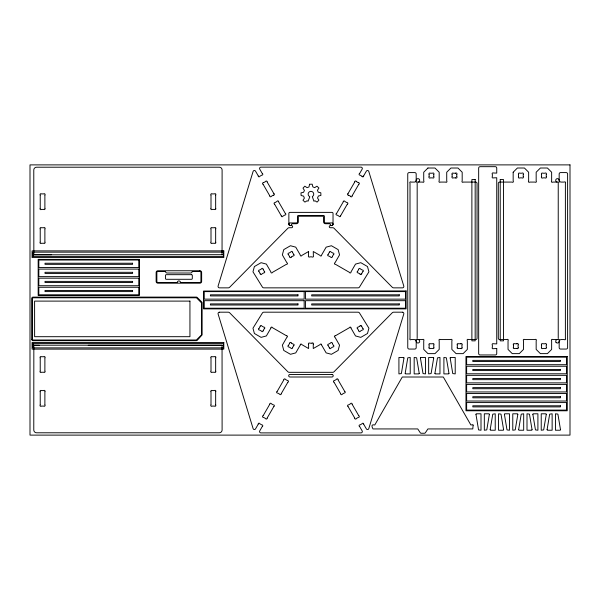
<?xml version="1.0" encoding="UTF-8"?>
<svg xmlns="http://www.w3.org/2000/svg" width="600" height="600" viewBox="0 0 600 600"><rect width="100%" height="100%" fill="white"/><g stroke="black" fill="none" stroke-linecap="round" stroke-linejoin="round"><path stroke-width="0.9" d="M40.23 242.048L40.23 228.968M40.23 208.2L40.23 195.12M44.88 404.88L44.888 391.8M44.88 371.032L44.888 357.952M211.005 242.048L211.005 228.968M211.005 208.2L211.005 195.12M215.655 404.88L215.655 391.8M215.655 371.032L215.655 357.952M222.053 254.79L222.105 169.995A2.812 2.812 0 0 0 219.292 167.212L36.593 167.212A2.812 2.812 0 0 0 33.78 169.995L33.84 254.79L223.433 254.685M313.26 344.4L313.26 348.54L320.115 344.587A0.758 0.758 0 0 1 321.608 344.79M417.173 183.188L417.173 338.475M558.232 338.46L558.232 183.18M33.098 252.165L33.068 256.41L223.433 256.41L223.433 252.127L33.098 252.165L33.082 254.7L51.472 254.708M258.218 175.808L255.525 171.15A1.328 1.328 0 0 0 253.103 171.428L218.108 286.035A1.41 1.41 0 0 0 219.45 287.858L228.127 287.858A2.22 2.22 0 0 0 229.71 287.197L287.888 228.248A1.77 1.77 0 0 1 289.147 227.722L291.57 227.722A1.065 1.065 0 0 0 292.635 226.657A1.065 1.065 0 0 0 291.57 225.593L289.657 225.548L288.87 224.685L288.855 213.487A1.11 1.11 0 0 1 289.965 212.377L331.928 212.377A1.11 1.11 0 0 1 333.038 213.487L333.022 224.685L332.235 225.548L330.322 225.593A1.065 1.065 0 0 0 329.257 226.657A1.065 1.065 0 0 0 330.322 227.722L332.745 227.722A1.77 1.77 0 0 1 334.005 228.248L392.183 287.197A2.22 2.22 0 0 0 393.765 287.858L402.442 287.858A1.41 1.41 0 0 0 403.785 286.035L368.782 171.428A1.328 1.328 0 0 0 366.368 171.15L363.675 175.808M333.038 224.483L331.928 225.593M416.295 179.843L416.235 180.09A2.002 2.002 0 0 1 414.232 182.085L411.075 182.093A0.75 0.75 0 0 0 410.01 182.093A0.75 0.75 0 0 0 410.01 183.157L410.01 338.505A0.75 0.75 0 0 0 410.01 339.57A0.75 0.75 0 0 0 411.075 339.57L414.232 339.577A2.002 2.002 0 0 1 416.243 341.572L416.295 341.82M259.095 328.327L260.16 326.483M263.123 330.653L264.188 328.808M336.615 213.375L343.237 201.907M348.105 193.478L354.728 182.01M359.647 173.483L362.153 169.14A1.328 1.328 0 0 0 361.005 167.145L260.888 167.145A1.328 1.328 0 0 0 259.74 169.14L262.245 173.483M270.93 328.043L266.377 335.94L261.09 337.358L254.392 333.495L252.975 328.207L262.373 313.028A1.77 1.77 0 0 1 263.88 312.188L358.02 312.195A1.77 1.77 0 0 1 359.528 313.035L368.918 328.215L367.5 333.495L360.795 337.365L355.515 335.947L350.955 328.043M340.642 215.7L347.265 204.233M352.132 195.803L358.755 184.335M328.252 254.265L329.317 252.428M332.28 256.59L333.345 254.745M288.517 345.293L289.582 343.455M292.545 347.618L293.61 345.78M300.308 344.985L295.755 352.882L290.468 354.3L283.77 350.438L282.353 345.15L286.905 337.252A0.758 0.758 0 0 0 286.71 335.76M258.21 424.237L255.532 428.88A1.328 1.328 0 0 1 253.11 428.603L218.108 314.002A1.41 1.41 0 0 1 219.45 312.188M263.138 415.717L269.76 404.25M277.207 391.357L283.83 379.89M262.237 426.562L259.733 430.905A1.328 1.328 0 0 0 260.88 432.893L361.013 432.893A1.328 1.328 0 0 0 362.16 430.905L359.655 426.562M267.165 418.043L273.788 406.575M281.235 393.683L287.858 382.215M357.675 271.23L358.74 269.392M361.702 273.555L362.767 271.718M263.572 182.685L265.515 181.567A0.847 0.847 0 0 1 267.157 181.822M273.345 195.127L271.41 196.245A0.847 0.847 0 0 1 269.76 195.99M291.233 257.032L293.168 255.915A0.847 0.847 0 0 0 293.767 254.362M335.377 335.79L349.493 327.653A0.758 0.758 0 0 1 350.985 327.847M360.053 326.04L358.118 327.157A0.847 0.847 0 0 0 357.517 328.718M557.123 339.57L556.875 339.638A1.732 1.732 0 0 0 556.237 342.525L556.425 342.697M455.58 173.22L453.345 173.22A0.847 0.847 0 0 0 452.048 174.262M455.58 177.87L453.345 177.87A0.847 0.847 0 0 1 452.048 176.82M219.577 312.188L228.127 312.188A2.22 2.22 0 0 1 229.71 312.847L287.888 371.79A1.77 1.77 0 0 0 289.147 372.322L332.745 372.322A1.77 1.77 0 0 0 334.005 371.79L392.183 312.847A2.22 2.22 0 0 1 393.765 312.188L402.315 312.188M312.053 343.192L309.81 343.192A0.847 0.847 0 0 0 308.513 344.243M33.068 343.59L223.433 343.59L223.433 347.873L33.068 347.873L33.068 343.59L33.098 347.835L33.082 345.3L39.218 345.3M460.74 343.77L458.505 343.77A0.847 0.847 0 0 0 457.215 344.82M516.893 343.77L514.658 343.77A0.847 0.847 0 0 0 513.36 344.82M88.252 345.293L223.433 345.315M460.74 348.42L458.505 348.42A0.847 0.847 0 0 1 457.215 347.377M516.893 348.42L514.658 348.42A0.847 0.847 0 0 1 513.36 347.377M289.965 225.593L288.855 224.483M557.123 182.078L556.875 182.01A1.732 1.732 0 0 1 556.23 179.123A1.732 1.732 0 0 1 559.088 179.843L559.162 180.083A2.002 2.002 0 0 0 561.173 182.078L564.322 182.085A0.75 0.75 0 0 1 565.388 182.085A0.75 0.75 0 0 1 565.388 183.15L565.388 338.498A0.75 0.75 0 0 1 565.388 339.562A0.75 0.75 0 0 1 564.322 339.562L561.173 339.57A2.002 2.002 0 0 0 559.155 341.558L559.102 341.812A1.732 1.732 0 0 1 556.237 342.525L556.058 342.337M418.275 339.577L418.53 339.645A1.732 1.732 0 0 1 419.168 342.525A1.732 1.732 0 0 1 416.31 341.812M362.025 176.25L360.09 175.132A0.847 0.847 0 0 1 359.49 173.572M356.377 181.567L358.312 182.685M348.548 195.127L350.483 196.245M360.053 273.998L358.118 272.88A0.847 0.847 0 0 1 357.517 271.327M286.515 335.79L272.4 327.645A0.758 0.758 0 0 0 270.907 327.847M291.233 343.013L293.168 344.13A0.847 0.847 0 0 1 293.767 345.683M267.165 182.01L273.788 193.478M278.655 201.907L285.278 213.375M263.138 184.335L269.76 195.803M274.62 204.233L281.25 215.7M338.062 379.89L344.685 391.357M352.132 404.25L358.755 415.717M363.683 424.237L366.368 428.888A1.328 1.328 0 0 0 368.79 428.618L403.785 314.002A1.41 1.41 0 0 0 402.442 312.188M334.035 382.215L340.657 393.683M348.097 406.575L354.728 418.043M361.702 326.483L362.767 328.327M357.675 328.808L358.74 330.653M292.545 252.428L293.61 254.265M288.517 254.745L289.582 256.59M332.28 343.455L333.345 345.293M328.252 345.78L329.317 347.618M321.577 344.985L326.138 352.882L331.425 354.308L338.123 350.438L339.54 345.157L334.98 337.26A0.758 0.758 0 0 1 335.183 335.76M263.123 269.392L264.188 271.23M259.095 271.718L260.16 273.555M308.603 344.4L308.603 348.532L301.778 344.587A0.758 0.758 0 0 0 300.285 344.79M31.733 339.353L31.718 298.447A1.328 1.328 0 0 1 33.053 297.12L196.335 297.112A1.328 1.328 0 0 1 197.28 297.502L201.728 301.957A1.328 1.328 0 0 1 202.118 302.895L202.118 334.89L197.28 340.282A1.328 1.328 0 0 1 196.343 340.673L33.075 340.68A1.35 1.35 0 0 1 31.74 339.353M546.24 174.42L546.24 176.663M546.232 344.978L546.232 347.212M541.582 174.42L541.582 176.663M541.582 344.978L541.582 347.212M523.222 174.42L523.222 176.663M518.565 174.42L518.565 176.663M518.1 344.978L518.1 347.212M513.45 344.978L513.45 347.212M461.955 344.978L461.955 347.212M457.298 344.978L457.298 347.212M456.787 174.428L456.787 176.663M452.138 174.428L452.138 176.663M433.77 174.428L433.77 176.663M433.785 344.985L433.785 347.22M429.12 174.428L429.12 176.663M429.135 344.985L429.135 347.22M215.655 195.12L215.655 208.2M215.655 228.968L215.655 242.048M211.005 357.952L211.005 371.032M211.005 391.8L211.005 404.88M44.88 195.12L44.888 208.2M44.88 228.968L44.888 242.048M40.23 357.952L40.23 371.032M40.23 391.8L40.23 404.88M33.068 252.127L33.068 256.41M416.31 179.85A1.732 1.732 0 0 1 419.168 179.137A1.732 1.732 0 0 1 418.522 182.01M546.322 174.262A0.847 0.847 0 0 0 545.018 173.205L542.79 173.212A0.847 0.847 0 0 0 541.5 174.262M541.5 176.82A0.847 0.847 0 0 0 542.805 177.877L545.025 177.87A0.847 0.847 0 0 0 546.322 176.82M523.305 174.262A0.847 0.847 0 0 0 522 173.205L519.78 173.212A0.847 0.847 0 0 0 518.482 174.262M518.482 176.82A0.847 0.847 0 0 0 519.787 177.877L522.015 177.87A0.847 0.847 0 0 0 523.305 176.82M455.572 173.205A0.847 0.847 0 0 1 456.877 174.262M456.877 176.82A0.847 0.847 0 0 1 455.572 177.877M433.86 174.262A0.847 0.847 0 0 0 432.555 173.205L430.327 173.22A0.847 0.847 0 0 0 429.03 174.262M429.03 176.82A0.847 0.847 0 0 0 430.335 177.877L432.562 177.87A0.847 0.847 0 0 0 433.86 176.82M546.322 344.82A0.847 0.847 0 0 0 545.018 343.763L542.79 343.77A0.847 0.847 0 0 0 541.5 344.82M541.5 347.377A0.847 0.847 0 0 0 542.805 348.435L545.025 348.42A0.847 0.847 0 0 0 546.322 347.377M516.877 343.763A0.847 0.847 0 0 1 518.19 344.82M518.19 347.377A0.847 0.847 0 0 1 516.877 348.435M433.875 344.82A0.847 0.847 0 0 0 432.57 343.763L430.342 343.778A0.847 0.847 0 0 0 429.045 344.82M429.045 347.377A0.847 0.847 0 0 0 430.35 348.435L432.577 348.428A0.847 0.847 0 0 0 433.875 347.377M462.037 347.377A0.847 0.847 0 0 1 460.732 348.435M460.732 343.763A0.847 0.847 0 0 1 462.037 344.82M358.312 182.67A0.847 0.847 0 0 1 358.913 184.238M354.735 181.822A0.847 0.847 0 0 1 356.392 181.56M348.555 195.142A0.847 0.847 0 0 1 347.947 193.567M352.132 195.99A0.847 0.847 0 0 1 350.468 196.252M273.945 193.567A0.847 0.847 0 0 1 273.337 195.142M262.972 184.238A0.847 0.847 0 0 1 263.58 182.67M281.25 215.888A0.847 0.847 0 0 0 282.907 216.15L284.835 215.025A0.847 0.847 0 0 0 285.435 213.465M278.647 201.72A0.847 0.847 0 0 0 276.99 201.458L275.062 202.583A0.847 0.847 0 0 0 274.462 204.135M347.43 204.135A0.847 0.847 0 0 0 346.822 202.567L344.888 201.465A0.847 0.847 0 0 0 343.245 201.72M336.457 213.465A0.847 0.847 0 0 0 337.065 215.04L338.993 216.142A0.847 0.847 0 0 0 340.642 215.888M277.043 391.447A0.847 0.847 0 0 0 277.65 393.022L279.585 394.125A0.847 0.847 0 0 0 281.228 393.862M288.015 382.118A0.847 0.847 0 0 0 287.407 380.55L285.48 379.44A0.847 0.847 0 0 0 283.83 379.702M262.98 415.808A0.847 0.847 0 0 0 263.58 417.382L265.515 418.485A0.847 0.847 0 0 0 267.165 418.23M273.945 406.478A0.847 0.847 0 0 0 273.345 404.91L271.41 403.808A0.847 0.847 0 0 0 269.76 404.062M352.125 404.062A0.847 0.847 0 0 0 350.468 403.8L348.548 404.925A0.847 0.847 0 0 0 347.947 406.478M354.728 418.23A0.847 0.847 0 0 0 356.385 418.493L358.312 417.368A0.847 0.847 0 0 0 358.913 415.808M338.062 379.702A0.847 0.847 0 0 0 336.397 379.44L334.478 380.565A0.847 0.847 0 0 0 333.877 382.118M340.665 393.862A0.847 0.847 0 0 0 342.322 394.132L344.25 393.007A0.847 0.847 0 0 0 344.843 391.447M44.97 194.962A0.847 0.847 0 0 0 43.665 193.905L41.438 193.913A0.847 0.847 0 0 0 40.14 194.962M40.14 208.358A0.847 0.847 0 0 0 41.453 209.415L43.672 209.407A0.847 0.847 0 0 0 44.97 208.358M44.97 228.81A0.847 0.847 0 0 0 43.665 227.752L41.438 227.76A0.847 0.847 0 0 0 40.14 228.81M40.14 242.212A0.847 0.847 0 0 0 41.453 243.27L43.672 243.255A0.847 0.847 0 0 0 44.97 242.212M215.745 194.962A0.847 0.847 0 0 0 214.433 193.905L212.212 193.913A0.847 0.847 0 0 0 210.915 194.962M210.915 208.358A0.847 0.847 0 0 0 212.22 209.415L214.447 209.407A0.847 0.847 0 0 0 215.745 208.358M215.745 228.81A0.847 0.847 0 0 0 214.433 227.752L212.212 227.76A0.847 0.847 0 0 0 210.915 228.81M210.915 242.212A0.847 0.847 0 0 0 212.22 243.27L214.447 243.255A0.847 0.847 0 0 0 215.745 242.212M215.745 357.788A0.847 0.847 0 0 0 214.433 356.73L212.212 356.745A0.847 0.847 0 0 0 210.915 357.788M210.915 371.19A0.847 0.847 0 0 0 212.22 372.248L214.447 372.24A0.847 0.847 0 0 0 215.745 371.19M215.745 391.643A0.847 0.847 0 0 0 214.433 390.585L212.212 390.592A0.847 0.847 0 0 0 210.915 391.643M210.915 405.037A0.847 0.847 0 0 0 212.22 406.095L214.447 406.088A0.847 0.847 0 0 0 215.745 405.037M44.97 357.788A0.847 0.847 0 0 0 43.665 356.73L41.438 356.745A0.847 0.847 0 0 0 40.14 357.788M40.14 371.19A0.847 0.847 0 0 0 41.453 372.248L43.672 372.24A0.847 0.847 0 0 0 44.97 371.19M44.97 391.643A0.847 0.847 0 0 0 43.665 390.585L41.438 390.592A0.847 0.847 0 0 0 40.14 391.643M40.14 405.037A0.847 0.847 0 0 0 41.453 406.095L43.672 406.088A0.847 0.847 0 0 0 44.97 405.037M258.938 328.418A0.847 0.847 0 0 0 259.538 329.993L261.472 331.095A0.847 0.847 0 0 0 263.123 330.832M264.345 328.718A0.847 0.847 0 0 0 263.737 327.142L261.81 326.04A0.847 0.847 0 0 0 260.16 326.303M288.36 345.39A0.847 0.847 0 0 0 288.968 346.957L290.895 348.06A0.847 0.847 0 0 0 292.545 347.805M289.582 343.267A0.847 0.847 0 0 1 291.248 343.005M332.28 343.267A0.847 0.847 0 0 0 330.615 343.005L328.695 344.13A0.847 0.847 0 0 0 328.095 345.683M329.317 347.805A0.847 0.847 0 0 0 330.983 348.067L332.903 346.942A0.847 0.847 0 0 0 333.502 345.39M360.038 326.04A0.847 0.847 0 0 1 361.702 326.303M358.74 330.832A0.847 0.847 0 0 0 360.405 331.095L362.325 329.978A0.847 0.847 0 0 0 362.925 328.418M260.16 273.743A0.847 0.847 0 0 0 261.825 274.005L263.745 272.88A0.847 0.847 0 0 0 264.345 271.327M263.123 269.212A0.847 0.847 0 0 0 261.457 268.942L259.538 270.067A0.847 0.847 0 0 0 258.938 271.62M291.248 257.04A0.847 0.847 0 0 1 289.582 256.77M292.545 252.24A0.847 0.847 0 0 0 290.88 251.978L288.96 253.103A0.847 0.847 0 0 0 288.36 254.655M333.502 254.655A0.847 0.847 0 0 0 332.895 253.087L330.968 251.985A0.847 0.847 0 0 0 329.317 252.24M328.095 254.362A0.847 0.847 0 0 0 328.695 255.93L330.63 257.032A0.847 0.847 0 0 0 332.28 256.77M362.925 271.62A0.847 0.847 0 0 0 362.325 270.053L360.39 268.95A0.847 0.847 0 0 0 358.74 269.212M361.702 273.743A0.847 0.847 0 0 1 360.038 274.005M258.21 424.05A0.847 0.847 0 0 1 259.875 423.787L261.795 424.912A0.847 0.847 0 0 1 262.395 426.465M359.498 426.465A0.847 0.847 0 0 1 360.097 424.897L362.032 423.795A0.847 0.847 0 0 1 363.683 424.05M312.038 343.185A0.847 0.847 0 0 1 313.35 344.243M290.407 225.593A1.073 1.073 0 0 0 291.007 225.405L291.33 225.067A1.193 1.193 0 0 0 291.51 224.438L292.058 223.74L296.362 223.725A1.995 1.995 0 0 0 298.358 221.73L298.365 216.757L299.025 216.218L322.987 216.225L323.52 216.757L323.535 221.73A1.995 1.995 0 0 0 325.53 223.725L329.835 223.74L330.382 224.438A1.193 1.193 0 0 0 330.562 225.067L330.885 225.405A1.073 1.073 0 0 0 331.485 225.593M333.038 224.04A1.11 1.11 0 0 0 331.928 222.93L325.53 222.93A1.11 1.11 0 0 1 324.42 221.827L324.42 216.382A0.885 0.885 0 0 0 323.535 215.498L298.358 215.498A0.885 0.885 0 0 0 297.472 216.382L297.472 221.827A1.11 1.11 0 0 1 296.362 222.93L289.965 222.93A1.11 1.11 0 0 0 288.855 224.04M258.218 175.995A0.847 0.847 0 0 0 259.875 176.257L261.803 175.132A0.847 0.847 0 0 0 262.403 173.572M363.675 175.995A0.847 0.847 0 0 1 362.01 176.257M33.84 345.21L33.78 430.005A2.812 2.812 0 0 0 36.593 432.787L219.292 432.787A2.812 2.812 0 0 0 222.105 430.005L222.053 345.21L33.84 345.21M189.938 301.103L189.938 336.69L34.627 336.697L34.598 301.11L189.938 301.103M308.603 251.513L308.483 255.78A0.877 0.877 0 0 0 309.053 257.07L309.465 257.062A0.772 0.772 0 0 0 309.817 256.853L312.053 256.853A0.772 0.772 0 0 0 312.397 257.062L312.817 257.07A0.87 0.87 0 0 0 313.38 255.78L313.26 251.505L320.115 255.45A0.758 0.758 0 0 0 321.045 255.99A0.758 0.758 0 0 0 321.577 255.06L326.138 247.155L331.425 245.737L338.123 249.608L339.54 254.888L334.98 262.785A0.758 0.758 0 0 0 334.447 263.715A0.758 0.758 0 0 0 335.377 264.255L349.493 272.392A0.758 0.758 0 0 0 350.423 272.933A0.758 0.758 0 0 0 350.955 272.002L355.515 264.097L360.795 262.68L367.5 266.543L368.918 271.83L359.528 287.01A1.77 1.77 0 0 1 358.02 287.85L263.88 287.858A1.77 1.77 0 0 1 262.373 287.017L252.975 271.83L254.392 266.55L261.09 262.688L266.377 264.105L270.93 272.002A0.758 0.758 0 0 0 271.47 272.933A0.758 0.758 0 0 0 272.4 272.392L286.515 264.255A0.758 0.758 0 0 0 287.445 263.722A0.758 0.758 0 0 0 286.905 262.785L282.353 254.888L283.77 249.608L290.468 245.737L295.755 247.155L300.308 255.06A0.758 0.758 0 0 0 300.847 255.99A0.758 0.758 0 0 0 301.778 255.45L308.603 251.513M473.145 425.138L472.778 428.925L427.897 428.94L425.49 432.585A1.328 1.328 0 0 1 424.342 433.252L421.312 433.252A1.328 1.328 0 0 1 420.165 432.585L417.757 428.94L372.952 428.933C370.822 424.957 372.397 424.447 374.775 424.995L402.278 377.01L443.317 377.01L470.88 424.995L472.702 424.695L473.145 425.138M500.228 179.558L500.228 340.845L503.52 340.845L503.52 179.558L500.228 179.558M513.165 172.23L513.165 180.998A0.758 0.758 0 0 1 513.165 182.078A0.758 0.758 0 0 1 512.092 182.078L499.635 182.078A1.328 1.328 0 0 0 498.3 183.405L498.3 338.235A1.328 1.328 0 0 0 499.635 339.562L506.963 339.562A0.758 0.758 0 0 1 508.035 339.562A0.758 0.758 0 0 1 508.035 340.635L508.035 349.41L512.257 353.625L519.293 353.625L523.507 349.41L523.507 340.635A0.758 0.758 0 0 1 523.507 339.562A0.758 0.758 0 0 1 524.58 339.562L535.095 339.562A0.758 0.758 0 0 1 536.168 339.562A0.758 0.758 0 0 1 536.168 340.635L536.168 349.41L540.39 353.625L547.418 353.625L551.64 349.41L551.64 340.635A0.758 0.758 0 0 1 551.64 339.562A0.758 0.758 0 0 1 552.713 339.562L558.097 339.562A0.758 0.758 0 0 1 559.17 339.562A0.758 0.758 0 0 1 559.17 340.635L559.17 347.647A1.41 1.41 0 0 0 560.58 349.058L566.205 349.058A1.41 1.41 0 0 0 567.607 347.647L567.607 173.993A1.41 1.41 0 0 0 566.205 172.583L560.58 172.583A1.41 1.41 0 0 0 559.17 173.993L559.17 180.998A0.758 0.758 0 0 1 559.17 182.078A0.758 0.758 0 0 1 558.097 182.078L552.713 182.078A0.758 0.758 0 0 1 551.64 182.078A0.758 0.758 0 0 1 551.64 180.998L551.64 172.23L547.418 168.007L540.39 168.007L536.168 172.23L536.168 180.998A0.758 0.758 0 0 1 536.168 182.078A0.758 0.758 0 0 1 535.095 182.078L529.71 182.078A0.758 0.758 0 0 1 528.638 182.078A0.758 0.758 0 0 1 528.638 180.998L528.638 172.23L524.415 168.007L517.388 168.007L513.165 172.23M496.755 348.532L496.74 353.595A1.41 1.41 0 0 1 495.33 354.96L480.067 354.96A1.41 1.41 0 0 1 478.665 353.595L478.665 168.09A1.41 1.41 0 0 1 480.067 166.68L495.33 166.68A1.41 1.41 0 0 1 496.74 168.09L496.74 173.108L493.433 172.98A0.877 0.877 0 0 0 492.15 173.542L492.158 173.962A0.772 0.772 0 0 0 492.368 174.308L492.368 176.55A0.772 0.772 0 0 0 492.158 176.895L492.143 177.315A0.87 0.87 0 0 0 493.433 177.877L496.732 177.757L496.74 343.882L493.447 343.763A0.877 0.877 0 0 0 492.158 344.325L492.165 344.745A0.772 0.772 0 0 0 492.375 345.09L492.382 347.325A0.772 0.772 0 0 0 492.173 347.678L492.158 348.09A0.87 0.87 0 0 0 493.447 348.66L496.755 348.532M419.228 373.418L418.793 373.897L414.173 373.897L414.173 357.465L416.625 357.788L419.228 373.418M420.42 357.923L423.022 373.575L425.475 373.897L425.475 357.465L420.855 357.465L420.42 357.923M448.965 373.418L448.53 373.897L443.903 373.897L443.903 357.465L446.355 357.788L448.965 373.418M450.158 357.923L452.76 373.575L455.213 373.897L455.213 357.465L450.585 357.465L450.158 357.892M475.95 414.255L478.553 429.908L481.005 430.23L481.005 413.798L476.377 413.798L475.95 414.255M503.61 429.75L503.175 430.23L498.555 430.23L498.555 413.798L501 414.12L503.61 429.75M504.397 414.255L507 429.908L509.452 430.23L509.452 413.798L504.855 413.798L504.397 414.255M532.058 429.75L531.6 430.23L527.002 430.23L527.002 413.798L529.455 414.12L532.058 429.75M532.852 414.255L535.455 429.908L537.908 430.23L537.908 413.798L533.28 413.798L532.852 414.255M560.513 429.75L560.077 430.23L555.457 430.23L555.457 413.798L557.903 414.12L560.513 429.75M403.98 357.945L401.37 373.575L398.918 373.897L398.918 357.465L403.545 357.465L403.98 357.945M405.173 373.388L405.6 373.897L410.228 373.897L410.228 357.465L407.768 357.825L405.173 373.365M433.71 357.945L431.107 373.575L428.655 373.897L428.655 357.465L433.283 357.465L433.71 357.945M434.91 373.388L435.338 373.897L439.965 373.897L439.965 357.465L437.498 357.825L434.91 373.365M489.382 414.285L486.78 429.908L484.327 430.23L484.327 413.798L488.955 413.798L489.382 414.285M490.178 429.72L490.605 430.23L495.232 430.23L495.232 413.798L492.765 414.165L490.178 429.72M517.838 414.285L515.227 429.908L512.775 430.23L512.775 413.798L517.403 413.798L517.838 414.285M518.625 429.72L519.053 430.23L523.68 430.23L523.68 413.798L521.22 414.165L518.625 429.72M546.285 414.285L543.683 429.908L541.23 430.23L541.23 413.798L545.857 413.798L546.285 414.285M547.08 429.72L547.507 430.23L552.135 430.23L552.135 413.798L549.668 414.165L547.08 429.72M32.385 298.388L32.407 339.353L32.955 340.005L196.343 340.013L201.442 335.017L201.45 302.835L196.47 297.795L33.053 297.788L32.385 298.388M309.577 184.26L308.97 186.968L307.08 187.657L304.837 186.195L302.985 188.123L304.44 190.425L303.548 192.308L301.005 192.847L301.095 195.54L303.623 196.103L304.358 198.15L302.993 200.265L304.92 202.11L307.08 200.76L308.055 201.195L309.825 196.778L309.45 196.507A2.797 2.797 0 0 1 308.843 192.292A2.797 2.797 0 0 1 313.11 192.39A2.797 2.797 0 0 1 312.322 196.59L313.905 201.218L314.985 200.76L317.055 202.103L318.907 200.175L317.52 197.97L318.405 195.983L320.888 195.45L320.835 192.78L318.21 192.188L317.468 190.245L318.9 188.04L316.972 186.188L314.632 187.665L312.81 186.833L312.202 184.192L309.577 184.26M427.935 168.015L423.72 172.238L423.72 181.005A0.758 0.758 0 0 1 423.72 182.078A0.758 0.758 0 0 1 422.64 182.078L417.263 182.078A0.758 0.758 0 0 1 416.19 182.078A0.758 0.758 0 0 1 416.19 181.005L416.183 173.993A1.41 1.41 0 0 0 414.78 172.59L409.155 172.59A1.41 1.41 0 0 0 407.745 173.993L407.76 347.655A1.41 1.41 0 0 0 409.17 349.065L414.795 349.065A1.41 1.41 0 0 0 416.197 347.655L416.197 340.642A0.758 0.758 0 0 1 416.197 339.57A0.758 0.758 0 0 1 417.278 339.57L422.655 339.57A0.758 0.758 0 0 1 423.728 339.57A0.758 0.758 0 0 1 423.728 340.642L423.735 349.41L427.95 353.632L434.985 353.632L439.2 349.41L439.2 340.642A0.758 0.758 0 0 1 439.2 339.57A0.758 0.758 0 0 1 440.272 339.57L450.787 339.562A0.758 0.758 0 0 1 451.86 339.562A0.758 0.758 0 0 1 451.86 340.642L451.86 349.41L456.082 353.632L463.11 353.632L467.332 349.41L467.332 340.642A0.758 0.758 0 0 1 467.332 339.562A0.758 0.758 0 0 1 468.405 339.562L475.74 339.562A1.328 1.328 0 0 0 477.067 338.235L477.053 183.405A1.328 1.328 0 0 0 475.725 182.078L463.268 182.078A0.758 0.758 0 0 1 462.188 182.078A0.758 0.758 0 0 1 462.188 181.005L462.188 172.23L457.972 168.015L450.938 168.015L446.715 172.23L446.722 181.005A0.758 0.758 0 0 1 446.722 182.078A0.758 0.758 0 0 1 445.643 182.078L440.265 182.078A0.758 0.758 0 0 1 439.185 182.078A0.758 0.758 0 0 1 439.185 181.005L439.185 172.238L434.97 168.015L427.935 168.015M570 164.887L30 164.887L30 435.112L570 435.112L570 164.887M475.17 179.558L471.885 179.558L471.885 340.845L475.17 340.845L475.17 179.558M223.808 250.875L32.078 250.875L32.078 257.52L223.808 257.52L223.808 250.875M139.447 259.358L38.168 259.358L38.168 295.462L139.447 295.462L139.447 259.358M138.78 260.017L38.828 260.017L38.828 267.555L138.78 267.555L138.78 260.017M132.593 263.235L45.015 263.235L45.015 264.337L132.593 264.337L132.593 263.235M138.78 269.1L38.828 269.1L38.828 276.63L138.78 276.63L138.78 269.1M199.875 270.75L157.905 270.75A1.77 1.77 0 0 0 156.135 272.52L156.135 281.415A1.77 1.77 0 0 0 157.905 283.185L199.875 283.185A1.77 1.77 0 0 0 201.645 281.415L201.645 272.52A1.77 1.77 0 0 0 199.875 270.75M165.502 271.47L157.905 271.47A1.05 1.05 0 0 0 156.855 272.52L156.855 281.415A1.05 1.05 0 0 0 157.905 282.465L177.285 282.465A1.605 1.605 0 0 1 178.89 280.913A1.605 1.605 0 0 1 180.495 282.465L199.875 282.465A1.05 1.05 0 0 0 200.925 281.415L200.925 272.52A1.05 1.05 0 0 0 199.875 271.47L192.188 271.47A1.605 1.605 0 0 1 190.583 273.015L167.108 273.015A1.605 1.605 0 0 1 165.502 271.47M132.593 272.31L45.015 272.31L45.015 273.42L132.593 273.42L132.593 272.31M191.483 274.673L166.305 274.673A0.833 0.833 0 0 0 165.472 275.505L165.472 278.46A0.833 0.833 0 0 0 166.305 279.293L191.483 279.293A0.833 0.833 0 0 0 192.308 278.46L192.308 275.505A0.833 0.833 0 0 0 191.483 274.673M138.78 278.183L38.828 278.183L38.828 285.712L138.78 285.712L138.78 278.183M132.593 281.392L45.015 281.392L45.015 282.502L132.593 282.502L132.593 281.392M138.78 287.265L38.828 287.265L38.828 294.795L138.78 294.795L138.78 287.265M132.593 290.475L45.015 290.475L45.015 291.585L132.593 291.585L132.593 290.475M406.118 290.94L203.558 291.053L203.558 308.88L406.118 308.88L406.118 290.94M304.17 291.608L204.225 291.615L204.225 299.145L304.17 299.138L304.17 291.608M405.45 291.608L305.505 291.608L305.505 299.138L405.45 299.138L405.45 291.608M297.99 294.817L210.413 294.825L210.413 295.928L297.99 295.928L297.99 294.817M399.263 294.817L311.685 294.817L311.685 295.928L399.263 295.928L399.263 294.817M304.17 300.683L204.225 300.69L204.225 308.228L304.17 308.22L304.17 300.683M405.45 300.683L305.505 300.683L305.505 308.22L405.45 308.22L405.45 300.683M297.99 303.9L210.413 303.907L210.413 305.01L297.99 305.002L297.99 303.9M399.263 303.9L311.685 303.9L311.685 305.002L399.263 305.002L399.263 303.9M223.808 342.48L32.078 342.48L32.078 349.125L223.808 349.125L223.808 342.48M567.248 356.505L465.967 356.505L465.967 410.775L567.248 410.775L567.248 356.505M566.58 357.173L466.635 357.173L466.635 364.702L566.58 364.702L566.58 357.173M560.4 360.382L472.815 360.382L472.815 361.493L560.4 361.493L560.4 360.382M566.58 366.255L466.635 366.255L466.635 373.785L566.58 373.785L566.58 366.255M560.4 369.465L472.815 369.465L472.815 370.575L560.4 370.575L560.4 369.465M331.928 374.452L289.965 374.452A1.275 1.275 0 0 0 288.69 375.728A1.275 1.275 0 0 0 289.965 377.002L331.928 377.002A1.275 1.275 0 0 0 333.202 375.728A1.275 1.275 0 0 0 331.928 374.452M566.58 375.337L466.635 375.337L466.635 382.868L566.58 382.868L566.58 375.337M560.4 378.548L472.815 378.548L472.815 379.657L560.4 379.657L560.4 378.548M566.58 384.412L466.635 384.412L466.635 391.95L566.58 391.95L566.58 384.412M560.4 387.63L472.815 387.63L472.815 388.732L560.4 388.732L560.4 387.63M566.58 393.495L466.635 393.495L466.635 401.025L566.58 401.025L566.58 393.495M560.4 396.713L472.815 396.713L472.815 397.815L560.4 397.815L560.4 396.713M566.58 402.577L466.635 402.577L466.635 410.107L566.58 410.107L566.58 402.577M560.4 405.787L472.815 405.787L472.815 406.897L560.4 406.897L560.4 405.787"/></g></svg>
